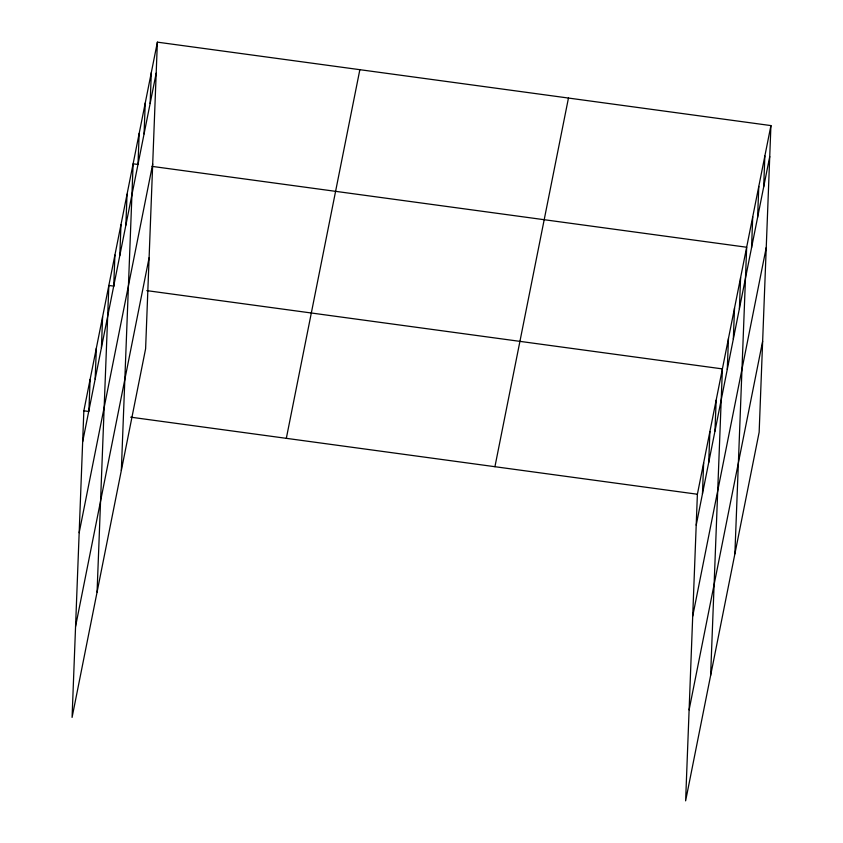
<?xml version="1.0" encoding="UTF-8"?>
<svg xmlns="http://www.w3.org/2000/svg" width="843" height="843" viewBox="0 0 843 843"><rect width="100%" height="100%" fill="white"/><g stroke="black" fill="none" stroke-linecap="round" stroke-linejoin="round"><path stroke-width="1.26" d="M157.378 42.15L83.847 410.794L72.077 717.414L145.607 348.76L157.378 42.15L770.923 125.586L759.153 432.206L685.622 800.85L697.393 494.24L770.923 125.586M88.915 410.415L90.106 379.466M95.164 379.076L96.355 348.127M101.413 347.738L102.604 316.789M97.071 592.071L108.852 285.461L113.91 286.146M113.731 285.988L114.922 255.039M119.801 255.577L120.981 224.628M125.86 225.165L127.051 194.217M121.339 470.415L133.12 163.805L138.178 164.49M137.999 164.332L139.179 133.394M144.058 133.921L145.249 102.972M150.128 103.51L151.319 72.561M702.461 493.85L703.642 462.902M708.71 462.512L709.901 431.563M714.959 431.173L716.15 400.235M710.617 675.506L722.398 368.897L146.819 290.624M727.277 369.434L728.468 338.486M733.336 339.012L734.527 308.074M739.406 308.601L740.597 277.653M734.885 553.862L746.666 247.241L152.098 166.387M751.545 247.779L752.725 216.83M757.604 217.368L758.795 186.419M763.674 186.946L764.864 156.008M82.667 441.743L156.197 73.099M79.168 532.713L152.699 164.069M75.564 626.444L149.095 257.789M286.325 438.328L359.856 69.684M494.925 466.706L568.456 98.051M696.202 525.178L769.743 156.535M692.714 616.149L766.245 247.505M689.11 709.88L762.641 341.236M83.847 410.794L88.915 411.489M130.676 417.169L697.393 494.24"/></g></svg>
